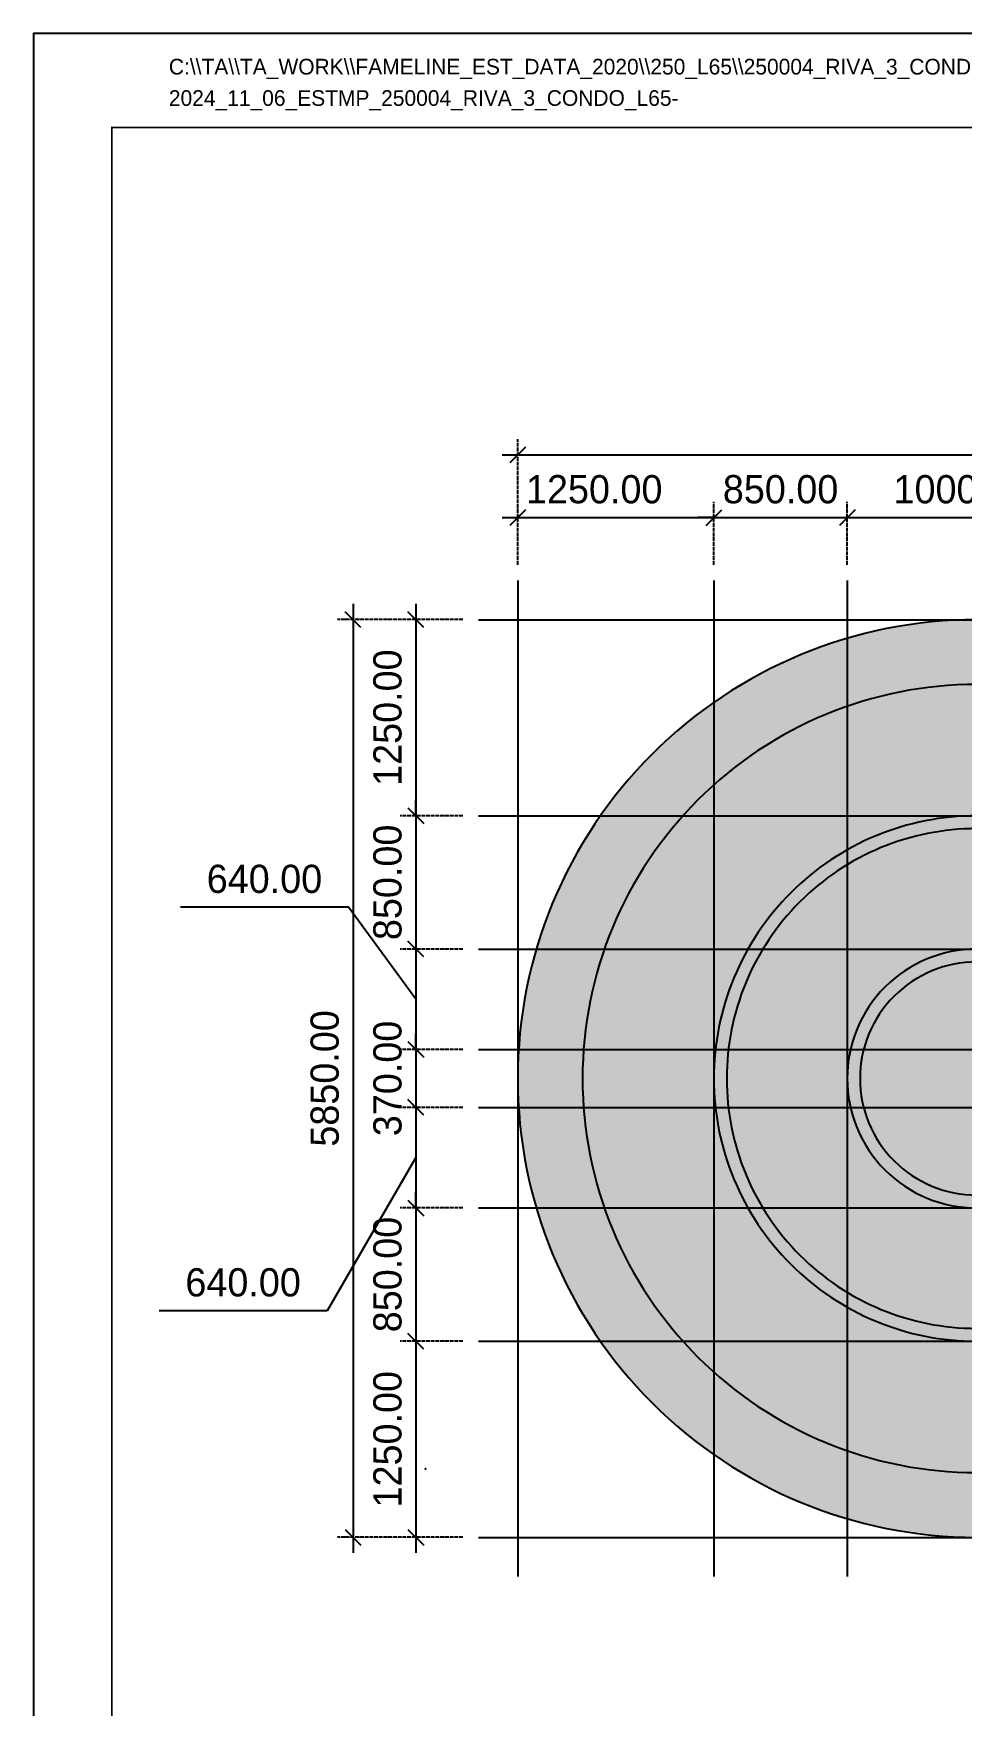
# Model space of a CAD drawing. Header units: millimetres. Extents: x -244126 to 368105, y -173968 to 259060.
# Drawn here: x -208641 to -202724, y 26873 to 37533 of the extents above; entities that cross this region are included whole.
import ezdxf
from ezdxf.enums import TextEntityAlignment as Align

# ---------------------------------------------------------------- set-up
doc = ezdxf.new("R2010")
doc.units = ezdxf.units.MM
doc.header["$MEASUREMENT"] = 0
for name, pattern in [('005_GG_TA_LINE', [13.75, 5, -1.25, 1.25, -1.25, 5]), ('ACAD_ISO04W100', [30, 24, -3, 0, -3]), ('CENTER', [2, 1.25, -0.25, 0.25, -0.25]), ('TA_HL_003.00000', [19.5, 10.65, -8.85])]:
    doc.linetypes.add(name, pattern=pattern)
for name, color, linetype in [('000 - D I M', 6, 'Continuous'), ('000 - GRID', 8, 'CENTER'), ('000 - H A T C H', 8, 'Continuous'), ('000 - L I N E 0.1', 1, 'Continuous'), ('000 - T E X T', 4, 'Continuous'), ('000 - TITLEBLOCK', 4, 'Continuous'), ('A04_TUBE SERIES', 7, 'Continuous')]:
    doc.layers.add(name, color=color, linetype=linetype)
doc.styles.add('Cetury Gothic', font='GOTHIC.TTF')
doc.styles.add('CORDIA', font='cordia.shx')
doc.styles.add('TA', font='Cordia New.ttf', dxfattribs={"height": 4.5})
doc.dimstyles.new('DIM E-E', dxfattribs={"dimscale": 2, "dimtxt": 0.18, "dimasz": 0.1, "dimexe": 0.1, "dimexo": 0.1, "dimgap": 0.09, "dimtad": 1, "dimtoh": 1, "dimzin": 0, "dimdsep": 46, "dimtxsty": 'CORDIA', "dimblk": 'OBLIQUE', "dimcen": 0.1, "dimdle": 0.1, "dimclrd": 40, "dimclre": 140, "dimclrt": 3, "dimadec": 0, "dimazin": 0, "dimtfac": 1, "dimtix": 1, "dimtmove": 2, "dimatfit": 3, "dimfxl": 1, "dimtolj": 1, "dimtzin": 0, "dimarcsym": 0})
pattern_1 = [(37.5, (187478.44, -8947.33), (-3.149668, 96.341188), [0, -76, 0, -85, 0, -81.25]), (7.5, (187478.44, -8947.33), (88.488835, 141.1073), [0, -41, 0, -68.5, 0, -26.25]), (327.5, (187416.94, -8947.33), (155.707093, 0.282953), [0, -25, 0, -90, 0, -117.5]), (317.5, (187416.94, -8947.33), (150.30633, 43.88378), [0, -12.5, 0, -59, 0, -67.5])]
pattern_2 = [(37.5, (187478.442, -1558.447), (-0.6299336, 19.2682377), [0, -15.2, 0, -17, 0, -16.25]), (7.5, (187478.442, -1558.447), (17.697767, 28.2214607), [0, -8.2, 0, -13.7, 0, -5.25]), (327.5, (187466.142, -1558.447), (31.1414186, 0.0565905), [0, -5, 0, -18, 0, -23.5]), (317.5, (187466.142, -1558.447), (30.061266, 8.7767556), [0, -2.5, 0, -11.8, 0, -13.5])]

# ---------------------------------------------------------------- blocks, each defined once
blk = doc.blocks.new('A$Cfd196da9')
at = {"color": 0, "linetype": 'ByBlock', "const_width": 0.1}
blk.add_lwpolyline([(-143.5, -98), (96.5, -98), (96.5, 99), (-143.5, 99)], close=True, dxfattribs=at)
blk = doc.blocks.new('*U3952')
at = {"linetype": '005_GG_TA_LINE'}
blk.add_point((2500, 11850), dxfattribs=at)
at = {"layer": '000 - L I N E 0.1', "color": 21, "linetype": 'Continuous'}
blk.add_lwpolyline([(712, 21000), (0, 21000), (0, 20288)], dxfattribs=at)
at = {"layer": '000 - TITLEBLOCK', "color": 250}
blk.add_lwpolyline([(0, 0), (29700, 0), (29700, 21000), (0, 21000)], close=True, dxfattribs=at)
at = {"layer": '000 - T E X T', "color": 3, "xscale": 100, "yscale": 100, "zscale": 100}
blk.add_blockref('A$Cfd196da9', (14850, 10500), dxfattribs=at)
at = {"color": 4, "style": 'TA'}
blk.add_attdef('PAPER_SIZE', text='', height=125, dxfattribs=at).set_placement((28430, 499), align=Align.MIDDLE_RIGHT)
blk.add_attdef('SCALE_SIZE', text='', height=125, dxfattribs=at).set_placement((28676, 501), align=Align.MIDDLE_LEFT)
at = {"layer": '000 - T E X T', "color": 250, "style": 'TA'}
for tag, height, p in [('SUPERLINK', 100, (863, 20788)), ('NAMEFILE', 100, (863, 20588)), ('SC', 2000, (168, 18761))]:
    blk.add_attdef(tag, text='', height=height, dxfattribs=at).set_placement(p, align=Align.MIDDLE_LEFT)
at = {"layer": '000 - T E X T', "color": 4, "style": 'TA'}
for tag, height, p in [('PRELIM_NAME_JOB_1', 100, (26233, 16510)), ('PRELIM_NAME_JOB_2', 100, (26233, 16291)), ('PRELIM_NAME_PROJECT_1', 150, (24740, 15466)), ('PRELIM_NAME_PROJECT_2', 150, (24740, 15096)), ('PRELIM_NAME_PROJECT_3', 150, (24740, 14726)), ('PRELIM_NAME_TITLE_3', 120, (24775, 3699)), ('DRAWING_NO1', 120, (24731, 1646)), ('DRAWING_NO2', 120, (24731, 1246)), ('PRELIM_NAME_TITLE_1', 1.2, (248, 44)), ('PRELIM_NAME_TITLE_2', 1.2, (248, 40))]:
    blk.add_attdef(tag, text='', height=height, dxfattribs=at).set_placement(p, align=Align.MIDDLE_LEFT)
at = {"layer": '000 - T E X T', "color": 4, "style": 'Cetury Gothic'}
for tag, p in [('SHEET_NO.', (28079, 1700)), ('TOTAL_SHEET_NO.', (28048, 882))]:
    blk.add_attdef(tag, text='', height=180, dxfattribs=at).set_placement(p, align=Align.CENTER)
at = {"layer": '000 - T E X T', "color": 4, "style": 'TA'}
blk.add_attdef('NAME_REMARK', (2764, 865), '', height=200, dxfattribs=at)
blk = doc.blocks.new('*U3953')
at = {"color": 3}
blk.add_point((0, -5850), dxfattribs=at)
at = {"layer": '000 - GRID', "color": 0, "linetype": 'ByBlock'}
blk.add_line((0, 250), (0, -6100), dxfattribs=at)
at = {"layer": '000 - GRID', "color": 0}
blk.add_point((0, 0), dxfattribs=at)
at = {"style": 'TA', "flags": 1}
blk.add_attdef('LOCATION', (6, 6), '', height=4.5, dxfattribs=at)
blk = doc.blocks.new('_Oblique')
at = {"color": 0, "linetype": 'ByBlock', "lineweight": -2}
blk.add_line((-0.5, -0.5), (0.5, 0.5), dxfattribs=at)
blk = doc.blocks.new('*D3954')
at = {"layer": '000 - D I M', "color": 140, "linetype": 'ACAD_ISO04W100', "lineweight": -2, "transparency": 16777216}
for p, q in [((-205553, 34146), (-205553, 34546)), ((-204303, 34146), (-204303, 34546))]:
    blk.add_line(p, q, dxfattribs=at)
at = {"layer": '000 - D I M', "color": 40, "linetype": 'ByBlock', "lineweight": -2, "transparency": 16777216}
blk.add_line((-205653, 34446), (-204203, 34446), dxfattribs=at)
at = {"layer": 'Defpoints', "color": 0, "linetype": 'ByBlock', "transparency": 16777216}
for p in [(-204303, 34446), (-205553, 34046), (-204303, 34046)]:
    blk.add_point(p, dxfattribs=at)
at = {"layer": '000 - D I M', "color": 40, "linetype": 'ByBlock', "lineweight": -2, "transparency": 16777216, "xscale": 100, "yscale": 100, "zscale": 100, "rotation": 180}
blk.add_blockref('_Oblique', (-205553, 34446), dxfattribs=at)
at = {"layer": '000 - D I M', "color": 40, "linetype": 'ByBlock', "lineweight": -2, "transparency": 16777216, "xscale": 100, "yscale": 100, "zscale": 100}
blk.add_blockref('_Oblique', (-204303, 34446), dxfattribs=at)
at = {"layer": '000 - D I M', "color": 3, "linetype": 'ByBlock', "transparency": 16777216, "insert": (-205066, 34626), "char_height": 180, "attachment_point": 5, "style": 'CORDIA'}
blk.add_mtext('\\A1;1250.00', dxfattribs=at)
blk = doc.blocks.new('*D3955')
at = {"layer": '000 - D I M', "color": 140, "linetype": 'ACAD_ISO04W100', "lineweight": -2, "transparency": 16777216}
for p, q in [((-204303, 34146), (-204303, 34546)), ((-203453, 34146), (-203453, 34546))]:
    blk.add_line(p, q, dxfattribs=at)
at = {"layer": '000 - D I M', "color": 40, "linetype": 'ByBlock', "lineweight": -2, "transparency": 16777216}
for p, q in [((-204303, 34446), (-204403, 34446)), ((-204303, 34446), (-203453, 34446)), ((-203453, 34446), (-203353, 34446))]:
    blk.add_line(p, q, dxfattribs=at)
at = {"layer": 'Defpoints', "color": 0, "linetype": 'ByBlock', "transparency": 16777216}
for p in [(-203453, 34446), (-204303, 34046), (-203453, 34046)]:
    blk.add_point(p, dxfattribs=at)
at = {"layer": '000 - D I M', "color": 40, "linetype": 'ByBlock', "lineweight": -2, "transparency": 16777216, "xscale": 100, "yscale": 100, "zscale": 100}
blk.add_blockref('_Oblique', (-204303, 34446), dxfattribs=at)
at = {"layer": '000 - D I M', "color": 40, "linetype": 'ByBlock', "lineweight": -2, "transparency": 16777216, "xscale": 100, "yscale": 100, "zscale": 100, "rotation": 180}
blk.add_blockref('_Oblique', (-203453, 34446), dxfattribs=at)
at = {"layer": '000 - D I M', "color": 3, "linetype": 'ByBlock', "transparency": 16777216, "insert": (-203878, 34626), "char_height": 180, "attachment_point": 5, "style": 'CORDIA'}
blk.add_mtext('\\A1;850.00', dxfattribs=at)
blk = doc.blocks.new('*D3956')
at = {"layer": '000 - D I M', "color": 140, "linetype": 'ACAD_ISO04W100', "lineweight": -2, "transparency": 16777216}
for p, q in [((-203453, 34146), (-203453, 34546)), ((-202453, 34146), (-202453, 34546))]:
    blk.add_line(p, q, dxfattribs=at)
at = {"layer": '000 - D I M', "color": 40, "linetype": 'ByBlock', "lineweight": -2, "transparency": 16777216}
blk.add_line((-203553, 34446), (-202353, 34446), dxfattribs=at)
at = {"layer": 'Defpoints', "color": 0, "linetype": 'ByBlock', "transparency": 16777216}
for p in [(-202453, 34446), (-203453, 34046), (-202453, 34046)]:
    blk.add_point(p, dxfattribs=at)
at = {"layer": '000 - D I M', "color": 40, "linetype": 'ByBlock', "lineweight": -2, "transparency": 16777216, "xscale": 100, "yscale": 100, "zscale": 100, "rotation": 180}
blk.add_blockref('_Oblique', (-203453, 34446), dxfattribs=at)
at = {"layer": '000 - D I M', "color": 40, "linetype": 'ByBlock', "lineweight": -2, "transparency": 16777216, "xscale": 100, "yscale": 100, "zscale": 100}
blk.add_blockref('_Oblique', (-202453, 34446), dxfattribs=at)
at = {"layer": '000 - D I M', "color": 3, "linetype": 'ByBlock', "transparency": 16777216, "insert": (-202723, 34626), "char_height": 180, "attachment_point": 5, "style": 'CORDIA'}
blk.add_mtext('\\A1;1000.00', dxfattribs=at)
blk = doc.blocks.new('*D3961')
at = {"layer": '000 - D I M', "color": 140, "linetype": 'ACAD_ISO04W100', "lineweight": -2, "transparency": 16777216}
for p, q in [((-205553, 34146), (-205553, 34946)), ((-184553, 34146), (-184553, 34946))]:
    blk.add_line(p, q, dxfattribs=at)
at = {"layer": '000 - D I M', "color": 40, "linetype": 'ByBlock', "lineweight": -2, "transparency": 16777216}
blk.add_line((-205653, 34846), (-184453, 34846), dxfattribs=at)
at = {"layer": 'Defpoints', "color": 0, "linetype": 'ByBlock', "transparency": 16777216}
for p in [(-184553, 34846), (-205553, 34046), (-184553, 34046)]:
    blk.add_point(p, dxfattribs=at)
at = {"layer": '000 - D I M', "color": 40, "linetype": 'ByBlock', "lineweight": -2, "transparency": 16777216, "xscale": 100, "yscale": 100, "zscale": 100, "rotation": 180}
blk.add_blockref('_Oblique', (-205553, 34846), dxfattribs=at)
at = {"layer": '000 - D I M', "color": 40, "linetype": 'ByBlock', "lineweight": -2, "transparency": 16777216, "xscale": 100, "yscale": 100, "zscale": 100}
blk.add_blockref('_Oblique', (-184553, 34846), dxfattribs=at)
at = {"layer": '000 - D I M', "color": 3, "linetype": 'ByBlock', "transparency": 16777216, "insert": (-195053, 35026), "char_height": 180, "attachment_point": 5, "style": 'CORDIA'}
blk.add_mtext('\\A1;21000.00', dxfattribs=at)
blk = doc.blocks.new('*U3962')
at = {"layer": '000 - GRID', "color": 0, "linetype": 'ByBlock'}
blk.add_line((0, 250), (0, -21250), dxfattribs=at)
at = {"layer": '000 - GRID', "color": 0}
blk.add_point((0, 0), dxfattribs=at)
at = {"style": 'TA', "flags": 1}
blk.add_attdef('LOCATION', (6, 6), '', height=4.5, dxfattribs=at)
blk = doc.blocks.new('*D3963')
at = {"layer": '000 - D I M', "color": 140, "linetype": 'ACAD_ISO04W100', "lineweight": -2, "transparency": 16777216}
for p, q in [((-205903, 33796), (-206303, 33796)), ((-205903, 32546), (-206303, 32546))]:
    blk.add_line(p, q, dxfattribs=at)
at = {"layer": '000 - D I M', "color": 40, "linetype": 'ByBlock', "lineweight": -2, "transparency": 16777216}
blk.add_line((-206203, 33896), (-206203, 32446), dxfattribs=at)
at = {"layer": 'Defpoints', "color": 0, "linetype": 'ByBlock', "transparency": 16777216}
for p in [(-205803, 33796), (-206203, 32546), (-205803, 32546)]:
    blk.add_point(p, dxfattribs=at)
at = {"layer": '000 - D I M', "color": 40, "linetype": 'ByBlock', "lineweight": -2, "transparency": 16777216, "xscale": 100, "yscale": 100, "zscale": 100}
for p, rotation in [((-206203, 33796), 90), ((-206203, 32546), 270)]:
    blk.add_blockref('_Oblique', p, dxfattribs=dict(at, rotation=rotation))
at = {"layer": '000 - D I M', "color": 3, "linetype": 'ByBlock', "transparency": 16777216, "insert": (-206383, 33171), "char_height": 180, "attachment_point": 5, "rotation": 90, "style": 'CORDIA'}
blk.add_mtext('\\A1;1250.00', dxfattribs=at)
blk = doc.blocks.new('*D3964')
at = {"layer": '000 - D I M', "color": 40, "linetype": 'ByBlock', "lineweight": -2, "transparency": 16777216}
for p, q in [((-206203, 32546), (-206203, 32646)), ((-206203, 32546), (-206203, 31696)), ((-206203, 31696), (-206203, 31596))]:
    blk.add_line(p, q, dxfattribs=at)
at = {"layer": '000 - D I M', "color": 140, "linetype": 'ACAD_ISO04W100', "lineweight": -2, "transparency": 16777216}
for p, q in [((-205903, 32546), (-206303, 32546)), ((-205903, 31696), (-206303, 31696))]:
    blk.add_line(p, q, dxfattribs=at)
at = {"layer": 'Defpoints', "color": 0, "linetype": 'ByBlock', "transparency": 16777216}
for p in [(-205803, 32546), (-206203, 31696), (-205803, 31696)]:
    blk.add_point(p, dxfattribs=at)
at = {"layer": '000 - D I M', "color": 40, "linetype": 'ByBlock', "lineweight": -2, "transparency": 16777216, "xscale": 100, "yscale": 100, "zscale": 100}
for p, rotation in [((-206203, 32546), 270), ((-206203, 31696), 90)]:
    blk.add_blockref('_Oblique', p, dxfattribs=dict(at, rotation=rotation))
at = {"layer": '000 - D I M', "color": 3, "linetype": 'ByBlock', "transparency": 16777216, "insert": (-206383, 32121), "char_height": 180, "attachment_point": 5, "rotation": 90, "style": 'CORDIA'}
blk.add_mtext('\\A1;850.00', dxfattribs=at)
blk = doc.blocks.new('*D3965')
at = {"layer": '000 - D I M', "color": 40, "linetype": 'ByBlock', "lineweight": -2, "transparency": 16777216}
for p, q in [((-206632, 31962), (-207703, 31962)), ((-206203, 31376), (-206632, 31962)), ((-206203, 31796), (-206203, 30956))]:
    blk.add_line(p, q, dxfattribs=at)
at = {"layer": '000 - D I M', "color": 140, "linetype": 'ACAD_ISO04W100', "lineweight": -2, "transparency": 16777216}
for p, q in [((-205903, 31696), (-206303, 31696)), ((-205903, 31056), (-206303, 31056))]:
    blk.add_line(p, q, dxfattribs=at)
at = {"layer": 'Defpoints', "color": 0, "linetype": 'ByBlock', "transparency": 16777216}
for p in [(-205803, 31696), (-206203, 31056), (-205803, 31056)]:
    blk.add_point(p, dxfattribs=at)
at = {"layer": '000 - D I M', "color": 40, "linetype": 'ByBlock', "lineweight": -2, "transparency": 16777216, "xscale": 100, "yscale": 100, "zscale": 100}
for p, rotation in [((-206203, 31696), 90), ((-206203, 31056), 270)]:
    blk.add_blockref('_Oblique', p, dxfattribs=dict(at, rotation=rotation))
at = {"layer": '000 - D I M', "color": 3, "linetype": 'ByBlock', "transparency": 16777216, "insert": (-207168, 32142), "char_height": 180, "attachment_point": 5, "style": 'CORDIA'}
blk.add_mtext('\\A1;640.00', dxfattribs=at)
blk = doc.blocks.new('*D3966')
at = {"layer": '000 - D I M', "color": 40, "linetype": 'ByBlock', "lineweight": -2, "transparency": 16777216}
for p, q in [((-206203, 31056), (-206203, 31156)), ((-206203, 31056), (-206203, 30686)), ((-206203, 30686), (-206203, 30586))]:
    blk.add_line(p, q, dxfattribs=at)
at = {"layer": '000 - D I M', "color": 140, "linetype": 'ACAD_ISO04W100', "lineweight": -2, "transparency": 16777216}
for p, q in [((-205903, 31056), (-206303, 31056)), ((-205903, 30686), (-206303, 30686))]:
    blk.add_line(p, q, dxfattribs=at)
at = {"layer": 'Defpoints', "color": 0, "linetype": 'ByBlock', "transparency": 16777216}
for p in [(-205803, 31056), (-206203, 30686), (-205803, 30686)]:
    blk.add_point(p, dxfattribs=at)
at = {"layer": '000 - D I M', "color": 40, "linetype": 'ByBlock', "lineweight": -2, "transparency": 16777216, "xscale": 100, "yscale": 100, "zscale": 100}
for p, rotation in [((-206203, 31056), 270), ((-206203, 30686), 90)]:
    blk.add_blockref('_Oblique', p, dxfattribs=dict(at, rotation=rotation))
at = {"layer": '000 - D I M', "color": 3, "linetype": 'ByBlock', "transparency": 16777216, "insert": (-206383, 30871), "char_height": 180, "attachment_point": 5, "rotation": 90, "style": 'CORDIA'}
blk.add_mtext('\\A1;370.00', dxfattribs=at)
blk = doc.blocks.new('*D3967')
at = {"layer": '000 - D I M', "color": 40, "linetype": 'ByBlock', "lineweight": -2, "transparency": 16777216}
for p, q in [((-206203, 30786), (-206203, 29946)), ((-206203, 30366), (-206768, 29390)), ((-206768, 29390), (-207840, 29390))]:
    blk.add_line(p, q, dxfattribs=at)
at = {"layer": '000 - D I M', "color": 140, "linetype": 'ACAD_ISO04W100', "lineweight": -2, "transparency": 16777216}
for p, q in [((-205903, 30686), (-206303, 30686)), ((-205903, 30046), (-206303, 30046))]:
    blk.add_line(p, q, dxfattribs=at)
at = {"layer": 'Defpoints', "color": 0, "linetype": 'ByBlock', "transparency": 16777216}
for p in [(-205803, 30686), (-206203, 30046), (-205803, 30046)]:
    blk.add_point(p, dxfattribs=at)
at = {"layer": '000 - D I M', "color": 40, "linetype": 'ByBlock', "lineweight": -2, "transparency": 16777216, "xscale": 100, "yscale": 100, "zscale": 100}
for p, rotation in [((-206203, 30686), 90), ((-206203, 30046), 270)]:
    blk.add_blockref('_Oblique', p, dxfattribs=dict(at, rotation=rotation))
at = {"layer": '000 - D I M', "color": 3, "linetype": 'ByBlock', "transparency": 16777216, "insert": (-207304, 29570), "char_height": 180, "attachment_point": 5, "style": 'CORDIA'}
blk.add_mtext('\\A1;640.00', dxfattribs=at)
blk = doc.blocks.new('*D3968')
at = {"layer": '000 - D I M', "color": 40, "linetype": 'ByBlock', "lineweight": -2, "transparency": 16777216}
for p, q in [((-206203, 30046), (-206203, 30146)), ((-206203, 30046), (-206203, 29196)), ((-206203, 29196), (-206203, 29096))]:
    blk.add_line(p, q, dxfattribs=at)
at = {"layer": '000 - D I M', "color": 140, "linetype": 'ACAD_ISO04W100', "lineweight": -2, "transparency": 16777216}
for p, q in [((-205903, 30046), (-206303, 30046)), ((-205903, 29196), (-206303, 29196))]:
    blk.add_line(p, q, dxfattribs=at)
at = {"layer": 'Defpoints', "color": 0, "linetype": 'ByBlock', "transparency": 16777216}
for p in [(-205803, 30046), (-206203, 29196), (-205803, 29196)]:
    blk.add_point(p, dxfattribs=at)
at = {"layer": '000 - D I M', "color": 40, "linetype": 'ByBlock', "lineweight": -2, "transparency": 16777216, "xscale": 100, "yscale": 100, "zscale": 100}
for p, rotation in [((-206203, 30046), 270), ((-206203, 29196), 90)]:
    blk.add_blockref('_Oblique', p, dxfattribs=dict(at, rotation=rotation))
at = {"layer": '000 - D I M', "color": 3, "linetype": 'ByBlock', "transparency": 16777216, "insert": (-206383, 29621), "char_height": 180, "attachment_point": 5, "rotation": 90, "style": 'CORDIA'}
blk.add_mtext('\\A1;850.00', dxfattribs=at)
blk = doc.blocks.new('*D3969')
at = {"layer": '000 - D I M', "color": 40, "linetype": 'ByBlock', "lineweight": -2, "transparency": 16777216}
blk.add_line((-206203, 29296), (-206203, 27846), dxfattribs=at)
at = {"layer": '000 - D I M', "color": 140, "linetype": 'ACAD_ISO04W100', "lineweight": -2, "transparency": 16777216}
for p, q in [((-205903, 29196), (-206303, 29196)), ((-205903, 27946), (-206303, 27946))]:
    blk.add_line(p, q, dxfattribs=at)
at = {"layer": 'Defpoints', "color": 0, "linetype": 'ByBlock', "transparency": 16777216}
for p in [(-205803, 29196), (-206203, 27946), (-205803, 27946)]:
    blk.add_point(p, dxfattribs=at)
at = {"layer": '000 - D I M', "color": 40, "linetype": 'ByBlock', "lineweight": -2, "transparency": 16777216, "xscale": 100, "yscale": 100, "zscale": 100}
for p, rotation in [((-206203, 29196), 90), ((-206203, 27946), 270)]:
    blk.add_blockref('_Oblique', p, dxfattribs=dict(at, rotation=rotation))
at = {"layer": '000 - D I M', "color": 3, "linetype": 'ByBlock', "transparency": 16777216, "insert": (-206383, 28571), "char_height": 180, "attachment_point": 5, "rotation": 90, "style": 'CORDIA'}
blk.add_mtext('\\A1;1250.00', dxfattribs=at)
blk = doc.blocks.new('*D3970')
at = {"layer": '000 - D I M', "color": 140, "linetype": 'ACAD_ISO04W100', "lineweight": -2, "transparency": 16777216}
for p, q in [((-205903, 33796), (-206703, 33796)), ((-205903, 27946), (-206703, 27946))]:
    blk.add_line(p, q, dxfattribs=at)
at = {"layer": '000 - D I M', "color": 40, "linetype": 'ByBlock', "lineweight": -2, "transparency": 16777216}
blk.add_line((-206603, 33896), (-206603, 27846), dxfattribs=at)
at = {"layer": 'Defpoints', "color": 0, "linetype": 'ByBlock', "transparency": 16777216}
for p in [(-205803, 33796), (-206603, 27946), (-205803, 27946)]:
    blk.add_point(p, dxfattribs=at)
at = {"layer": '000 - D I M', "color": 40, "linetype": 'ByBlock', "lineweight": -2, "transparency": 16777216, "xscale": 100, "yscale": 100, "zscale": 100}
for p, rotation in [((-206603, 33796), 90), ((-206603, 27946), 270)]:
    blk.add_blockref('_Oblique', p, dxfattribs=dict(at, rotation=rotation))
at = {"layer": '000 - D I M', "color": 3, "linetype": 'ByBlock', "transparency": 16777216, "insert": (-206783, 30871), "char_height": 180, "attachment_point": 5, "rotation": 90, "style": 'CORDIA'}
blk.add_mtext('\\A1;5850.00', dxfattribs=at)
blk = doc.blocks.new('A$C87c29385')
at = {"layer": '000 - H A T C H', "linetype": 'ByBlock'}
h = blk.add_hatch(dxfattribs=at)
h.set_pattern_fill('AR-SAND', color=8, scale=10)
h.set_pattern_definition([(37.5, (187478.442, -1558.447), (-0.6299336, 19.2682377), [0, -15.2, 0, -17, 0, -16.25]), (7.5, (187478.442, -1558.447), (17.697767, 28.2214607), [0, -8.2, 0, -13.7, 0, -5.25]), (327.5, (187466.142, -1558.447), (31.1414186, 0.0565905), [0, -5, 0, -18, 0, -23.5]), (317.5, (187466.142, -1558.447), (30.061266, 8.7767556), [0, -2.5, 0, -11.8, 0, -13.5])])
edge = h.paths.add_edge_path(flags=16)
edge.add_line((-15150, -2512), (0, -2512))
edge.add_arc((0, 0), 2512, 270, 360)
edge.add_arc((0, 0), 2512, 0, 90)
edge.add_line((0, 2512), (-15150, 2512))
edge.add_arc((-15150, 0), 2512, 90, 180)
edge.add_arc((-15150, 0), 2512, 180, 270)
edge = h.paths.add_edge_path()
edge.add_line((-15150, -2925), (0, -2925))
edge.add_arc((0, 0), 2925, 270, 360)
edge.add_arc((0, 0), 2925, 0, 90)
edge.add_line((0, 2925), (-15150, 2925))
edge.add_arc((-15150, 0), 2925, 90, 180)
edge.add_arc((-15150, 0), 2925, 180, 270)
h = blk.add_hatch(dxfattribs=at)
h.set_pattern_fill('AR-SAND', color=8, scale=50)
h.set_pattern_definition(pattern_1)
h.paths.add_polyline_path([(0, 2512), (-15150, 2512, 0.414214), (-17662, 0, 0.414214), (-15150, -2512), (0, -2512, 0.414214), (2512, 0, 0.414214)])
h.paths.add_polyline_path([(-15150, 1675), (0, 1675, -0.414214), (1675, 0, -0.414214), (0, -1675), (-15150, -1675, -0.414214), (-16825, 0, -0.414214)], flags=16)
h.paths.add_polyline_path([(-15150, 1593), (0, 1593, -0.414214), (1593, 0, -0.414214), (0, -1593), (-15150, -1593, -0.414214), (-16743, 0, -0.414214)], flags=0)
h.paths.add_polyline_path([(-15150, 825), (0, 825, -0.414214), (825, 0, -0.414214), (0, -825), (-15150, -825, -0.414214), (-15975, 0, -0.414214)], flags=0)
h.paths.add_polyline_path([(-15150, 743), (0, 743, -0.414214), (743, 0, -0.414214), (0, -743), (-15150, -743, -0.414214), (-15893, 0, -0.414214)], flags=0)
h.paths.add_polyline_path([(0, 1593), (-15150, 1593, 0.414214), (-16743, 0, 0.414214), (-15150, -1593), (0, -1593, 0.414214), (1593, 0, 0.414214)], flags=0)
h.paths.add_polyline_path([(0, 743), (-15150, 743, 0.414214), (-15893, 0, 0.414214), (-15150, -743), (0, -743, 0.414214), (743, 0, 0.414214)], flags=0)
h = blk.add_hatch(dxfattribs=at)
h.set_pattern_fill('AR-SAND', color=8, scale=10)
h.set_pattern_definition(pattern_2)
edge = h.paths.add_edge_path(flags=16)
edge.add_line((-15150, -1593), (0, -1593))
edge.add_arc((0, 0), 1593, 270, 360)
edge.add_arc((0, 0), 1593, 0, 90)
edge.add_line((0, 1593), (-15150, 1593))
edge.add_arc((-15150, 0), 1593, 90, 180)
edge.add_arc((-15150, 0), 1593, 180, 270)
edge = h.paths.add_edge_path()
edge.add_line((-15150, -1675), (0, -1675))
edge.add_arc((0, 0), 1675, 270, 360)
edge.add_arc((0, 0), 1675, 0, 90)
edge.add_line((0, 1675), (-15150, 1675))
edge.add_arc((-15150, 0), 1675, 90, 180)
edge.add_arc((-15150, 0), 1675, 180, 270)
h = blk.add_hatch(dxfattribs=at)
h.set_pattern_fill('AR-SAND', color=8, scale=50)
h.set_pattern_definition(pattern_1)
h.paths.add_polyline_path([(0, 1593), (-15150, 1593, 0.414214), (-16743, 0, 0.414214), (-15150, -1593), (0, -1593, 0.414214), (1593, 0, 0.414214)])
h.paths.add_polyline_path([(-15150, 825), (0, 825, -0.414214), (825, 0, -0.414214), (0, -825), (-15150, -825, -0.414214), (-15975, 0, -0.414214)], flags=16)
h.paths.add_polyline_path([(-15150, 743), (0, 743, -0.414214), (743, 0, -0.414214), (0, -743), (-15150, -743, -0.414214), (-15893, 0, -0.414214)], flags=0)
h.paths.add_polyline_path([(0, 743), (-15150, 743, 0.414214), (-15893, 0, 0.414214), (-15150, -743), (0, -743, 0.414214), (743, 0, 0.414214)], flags=0)
h = blk.add_hatch(dxfattribs=at)
h.set_pattern_fill('AR-SAND', color=8, scale=10)
h.set_pattern_definition(pattern_2)
edge = h.paths.add_edge_path(flags=16)
edge.add_line((-15150, -743), (0, -743))
edge.add_arc((0, 0), 743, 270, 360)
edge.add_arc((0, 0), 743, 0, 90)
edge.add_line((0, 743), (-15150, 743))
edge.add_arc((-15150, 0), 743, 90, 180)
edge.add_arc((-15150, 0), 743, 180, 270)
edge = h.paths.add_edge_path()
edge.add_line((-15150, -825), (0, -825))
edge.add_arc((0, 0), 825, 270, 360)
edge.add_arc((0, 0), 825, 0, 90)
edge.add_line((0, 825), (-15150, 825))
edge.add_arc((-15150, 0), 825, 90, 180)
edge.add_arc((-15150, 0), 825, 180, 270)
h = blk.add_hatch(dxfattribs=at)
h.set_pattern_fill('AR-SAND', color=8, scale=50)
h.set_pattern_definition(pattern_1)
h.paths.add_polyline_path([(0, 743), (-15150, 743, 0.414214), (-15893, 0, 0.414214), (-15150, -743), (0, -743, 0.414214), (743, 0, 0.414214)])

msp = doc.modelspace()

# ---------------------------------------------------------------- linework, layer by layer
at = {"layer": 'A04_TUBE SERIES', "color": 1, "linetype": 'ByBlock'}
for points in [[(-202628.44179, 27945.55659), (-187478.44179, 27945.55659, 0.4142135624), (-184553.44179, 30870.55659), (-184553.44179, 30870.55659, 0.4142135624), (-187478.44179, 33795.55659), (-202628.44179, 33795.55659, 0.4142135624), (-205553.44179, 30870.55659, 0.4142135624)], [(-202628.44179, 28358.55659), (-187478.44179, 28358.55659, 0.4142135624), (-184966.44179, 30870.55659, 0.4142135624), (-187478.44179, 33382.55659), (-202628.44179, 33382.55659, 0.4142135624), (-205140.44179, 30870.55659, 0.4142135624)], [(-202628.44179, 29195.55659), (-187478.44179, 29195.55659, 0.4142135624), (-185803.44179, 30870.55659, 0.4142135624), (-187478.44179, 32545.55659), (-202628.44179, 32545.55659, 0.4142135624), (-204303.44179, 30870.55659, 0.4142135624)], [(-202628.44179, 29277.55659), (-187478.44179, 29277.55659, 0.4142135624), (-185885.44179, 30870.55659, 0.4142135624), (-187478.44179, 32463.55659), (-202628.44179, 32463.55659, 0.4142135624), (-204221.44179, 30870.55659, 0.4142135624)], [(-202628.44179, 30045.55659), (-187478.44179, 30045.55659, 0.4142135624), (-186653.44179, 30870.55659, 0.4142135624), (-187478.44179, 31695.55659), (-202628.44179, 31695.55659, 0.4142135624), (-203453.44179, 30870.55659, 0.4142135624)], [(-202628.44179, 30127.55659), (-187478.44179, 30127.55659, 0.4142135624), (-186735.44179, 30870.55659, 0.4142135624), (-187478.44179, 31613.55659), (-202628.44179, 31613.55659, 0.4142135624), (-203371.44179, 30870.55659, 0.4142135624)]]:
    msp.add_lwpolyline(points, format="xyb", close=True, dxfattribs=at)

# ---------------------------------------------------------------- block references
at = {"color": 2, "linetype": 'TA_HL_003.00000'}
ref = msp.add_blockref('*U3952', (-208640.51461, 16532.66162), dxfattribs=at)
ref.add_attrib('SUPERLINK', 'C:\\\\TA\\\\TA_WORK\\\\FAMELINE_EST_DATA_2020\\\\250_L65\\\\250004_RIVA_3_CONDO\\\\ALUMINIUM SUN LOUVERS\\\\ALUMINIUM SUN LOUVERS', dxfattribs={"layer": '000 - T E X T', "color": 250, "height": 100, "style": 'TA'}).set_placement((-207777.28284, 37320.92861), align=Align.MIDDLE_LEFT)
ref.add_attrib('NAMEFILE', '2024_11_06_ESTMP_250004_RIVA_3_CONDO_L65-', dxfattribs={"layer": '000 - T E X T', "color": 250, "height": 100, "style": 'TA'}).set_placement((-207777.28284, 37120.90655), align=Align.MIDDLE_LEFT)
at = {"layer": '000 - GRID', "linetype": 'ByBlock'}
for p in [(-205553.44179, 33795.55659), (-204303.44179, 33795.55659), (-203453.44179, 33795.55659)]:
    msp.add_blockref('*U3953', p, dxfattribs=at)
at = {"layer": '000 - GRID', "linetype": 'ByBlock', "rotation": 90}
for p in [(-205553.44179, 33795.55659), (-205553.44179, 32545.55659), (-205553.44179, 31695.55659), (-205553.44179, 31055.55659), (-205553.44179, 30685.55659), (-205553.44179, 30045.55659), (-205553.44179, 29195.55659), (-205553.44179, 27945.55659)]:
    msp.add_blockref('*U3962', p, dxfattribs=at)
at = {"layer": 'A04_TUBE SERIES', "color": 3, "linetype": 'ByBlock'}
msp.add_blockref('A$C87c29385', (-187478.44179, 30870.55659), dxfattribs=at)

# ---------------------------------------------------------------- dimensions: what is measured, and where the dimension line sits
at = {"layer": '000 - D I M', "color": 3, "linetype": 'ByBlock'}
for base, p1, p2, picture, middle in [((-184553.44179, 34845.55659), (-205553.44179, 34045.55659), (-184553.44179, 34045.55659), '*D3961', (-195053.44179, 35025.55659)), ((-203453.44179, 34445.55659), (-204303.44179, 34045.55659), (-203453.44179, 34045.55659), '*D3955', (-203878.44179, 34625.55659))]:
    dim = msp.add_linear_dim(base=base, p1=p1, p2=p2, dimstyle='DIM E-E', override={"dimscale": 1000}, dxfattribs=at)
    dim.commit()
    dim.dimension.update_dxf_attribs({"geometry": picture, "text_midpoint": middle})
for base, p1, p2, picture, middle in [((-204303.44179, 34445.55659), (-205553.44179, 34045.55659), (-204303.44179, 34045.55659), '*D3954', (-205066.29344, 34625.55659)), ((-202453.44179, 34445.55659), (-203453.44179, 34045.55659), (-202453.44179, 34045.55659), '*D3956', (-202723.11437, 34625.55659))]:
    dim = msp.add_linear_dim(base=base, p1=p1, p2=p2, dimstyle='DIM E-E', override={"dimscale": 1000}, dxfattribs=at)
    dim.commit()
    dim.dimension.update_dxf_attribs({"geometry": picture, "text_midpoint": middle, "dimtype": 160})
for base, p1, p2, picture, middle in [((-206603.44179, 27945.55659), (-205803.44179, 33795.55659), (-205803.44179, 27945.55659), '*D3970', (-206783.44179, 30870.55659)), ((-206203.44179, 32545.55659), (-205803.44179, 33795.55659), (-205803.44179, 32545.55659), '*D3963', (-206383.44179, 33170.55659)), ((-206203.44179, 31695.55659), (-205803.44179, 32545.55659), (-205803.44179, 31695.55659), '*D3964', (-206383.44179, 32120.55659)), ((-206203.44179, 30685.55659), (-205803.44179, 31055.55659), (-205803.44179, 30685.55659), '*D3966', (-206383.44179, 30870.55659)), ((-206203.44179, 29195.55659), (-205803.44179, 30045.55659), (-205803.44179, 29195.55659), '*D3968', (-206383.44179, 29620.55659)), ((-206203.44179, 27945.55659), (-205803.44179, 29195.55659), (-205803.44179, 27945.55659), '*D3969', (-206383.44179, 28570.55659))]:
    dim = msp.add_linear_dim(base=base, p1=p1, p2=p2, angle=90, dimstyle='DIM E-E', override={"dimscale": 1000}, dxfattribs=at)
    dim.commit()
    dim.dimension.update_dxf_attribs({"geometry": picture, "text_midpoint": middle})
for base, p1, p2, picture, middle in [((-206203.44179, 31055.55659), (-205803.44179, 31695.55659), (-205803.44179, 31055.55659), '*D3965', (-206721.80016, 31961.61048)), ((-206203.44179, 30045.55659), (-205803.44179, 30685.55659), (-205803.44179, 30045.55659), '*D3967', (-206858.47095, 29389.96237))]:
    dim = msp.add_linear_dim(base=base, p1=p1, p2=p2, angle=90, dimstyle='DIM E-E', override={"dimscale": 1000, "dimtmove": 1}, dxfattribs=at)
    dim.commit()
    dim.dimension.update_dxf_attribs({"geometry": picture, "text_midpoint": middle, "dimtype": 160})

doc.saveas('drawing.dxf')
